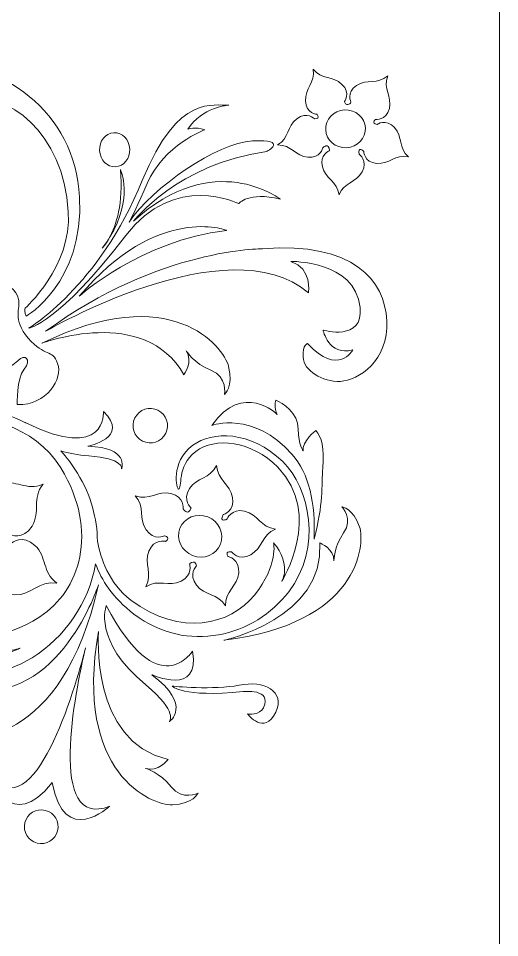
# Model space of a CAD drawing. Header units: millimetres. Extents: x -1420 to -489, y -454 to 898.
# Drawn here: x -819.6 to -764.7, y -365.5 to -260.8 of the extents above; entities that cross this region are included whole.
import ezdxf

# ---------------------------------------------------------------- set-up
doc = ezdxf.new("R2010")
doc.units = ezdxf.units.MM
doc.header["$MEASUREMENT"] = 0
doc.layers.add('Layer 1', color=7, linetype='Continuous')

msp = doc.modelspace()

# ---------------------------------------------------------------- linework, layer by layer
at = {"layer": 'Layer 1', "color": 1, "lineweight": 20}
msp.add_open_spline([(-986.7467, -67.766), (-986.7467, -67.766), (-769.7468, -67.766), (-769.7468, -67.766), (-769.7468, -67.766), (-766.9929, -67.7659), (-764.7466, -69.9335), (-764.7467, -72.591), (-764.7467, -72.591), (-764.7467, -72.591), (-764.7467, -448.9409), (-764.7467, -448.9409), (-764.7467, -448.9409), (-764.7467, -451.5984), (-766.9928, -453.7659), (-769.7467, -453.7659), (-769.7467, -453.7659), (-769.7467, -453.7659), (-986.7467, -453.7659), (-986.7467, -453.7659)], degree=3, knots=[0, 0, 0, 0, 0.16666667, 0.16666667, 0.16666667, 0.16666667, 0.33333333, 0.33333333, 0.33333333, 0.33333333, 0.5, 0.5, 0.5, 0.5, 0.66666667, 0.66666667, 0.66666667, 0.66666667, 1, 1, 1, 1], dxfattribs=at)
at = {"layer": 'Layer 1', "color": 250, "lineweight": 9}
for points, knots in [([(-840.2583, -271.3185), (-840.2583, -271.3185), (-840.2583, -271.3185), (-840.2583, -271.3185), (-840.2583, -271.3185), (-840.0282, -271.6414), (-839.7798, -271.9651), (-839.5078, -272.2852), (-839.5078, -272.2852), (-836.2461, -268.3936), (-830.3727, -267.6305), (-830.3727, -267.6305), (-830.3727, -267.6305), (-830.3727, -267.6305), (-833.2455, -268.0825), (-833.9471, -272.2367), (-833.9471, -272.2367), (-833.9471, -272.2367), (-831.9506, -269.5399), (-826.2384, -269.4014), (-826.2384, -269.4014), (-820.5258, -269.2613), (-814.463, -273.6782), (-813.8835, -282.8007), (-813.8835, -282.8007), (-813.4836, -289.1107), (-818.8143, -293.8069), (-818.8143, -293.8069), (-818.8143, -293.8069), (-818.8143, -293.8069), (-818.9365, -294.3469), (-818.6881, -294.7154), (-818.6881, -294.7154), (-818.6881, -294.7154), (-812.0935, -290.9451), (-812.5972, -281.1308), (-812.5972, -281.1308), (-813.098, -271.3214), (-821.6382, -265.4296), (-829.8519, -265.8461), (-829.8519, -265.8461), (-834.4255, -266.0827), (-838.0178, -268.3749), (-840.2583, -271.3185)], [0, 0, 0, 0, 0.08333333, 0.08333333, 0.08333333, 0.08333333, 0.16666667, 0.16666667, 0.16666667, 0.16666667, 0.25, 0.25, 0.25, 0.25, 0.33333333, 0.33333333, 0.33333333, 0.33333333, 0.41666667, 0.41666667, 0.41666667, 0.41666667, 0.5, 0.5, 0.5, 0.5, 0.58333333, 0.58333333, 0.58333333, 0.58333333, 0.66666667, 0.66666667, 0.66666667, 0.66666667, 0.75, 0.75, 0.75, 0.75, 0.83333333, 0.83333333, 0.83333333, 0.83333333, 1, 1, 1, 1]), ([(-786.8634, -270.1775), (-786.8634, -270.1775), (-786.8634, -270.1775), (-786.8634, -270.1775), (-786.8634, -270.1775), (-786.7905, -271.6145), (-785.5334, -271.7029), (-785.5334, -271.7029), (-785.5334, -271.7029), (-785.5334, -271.7029), (-785.1026, -272.2233), (-785.8226, -272.2302), (-785.8226, -272.2302), (-785.8226, -272.2302), (-786.7005, -271.3275), (-787.8455, -272.1989), (-787.8455, -272.1989), (-788.9902, -273.0695), (-788.6799, -274.4055), (-790.0391, -275.1967), (-790.0391, -275.1967), (-790.0391, -275.1967), (-790.035, -275.1955), (-790.035, -275.1955), (-790.035, -275.1955), (-788.4641, -275.1531), (-788.0263, -276.4537), (-786.5954, -276.5962), (-786.5954, -276.5962), (-785.1661, -276.7351), (-784.8909, -275.5066), (-784.8909, -275.5066), (-784.8909, -275.5066), (-784.8909, -275.5066), (-784.1995, -274.8522), (-784.1237, -275.8364), (-784.1237, -275.8364), (-784.1237, -275.8364), (-785.2977, -276.2945), (-784.9414, -277.6875), (-784.9414, -277.6875), (-784.5838, -279.0777), (-783.234, -279.3175), (-783.0336, -280.8726), (-783.0336, -280.8726), (-782.4583, -279.4173), (-781.0921, -279.5162), (-780.4048, -278.2527), (-780.4048, -278.2527), (-779.7186, -276.9908), (-780.7456, -276.2587), (-780.7456, -276.2587), (-780.7456, -276.2587), (-780.9154, -275.2871), (-780.2321, -275.906), (-780.2321, -275.906), (-780.2321, -275.906), (-780.2321, -275.906), (-780.1914, -277.1655), (-778.7605, -277.2917), (-778.7605, -277.2917), (-777.3296, -277.4188), (-776.6536, -276.2228), (-775.1217, -276.5526), (-775.1217, -276.5526), (-776.3043, -275.5249), (-775.7541, -274.2674), (-776.718, -273.2034), (-776.718, -273.2034), (-777.6802, -272.137), (-778.7128, -272.863), (-778.7128, -272.863), (-778.7128, -272.863), (-779.4197, -272.7201), (-778.8965, -272.2872), (-778.8965, -272.2872), (-778.8965, -272.2872), (-778.8965, -272.2872), (-777.6468, -272.4346), (-777.3072, -271.0367), (-777.3072, -271.0367), (-776.9692, -269.64), (-778.0507, -268.7963), (-777.4982, -267.3296), (-777.4982, -267.3296), (-778.6876, -268.3451), (-779.8506, -267.6171), (-781.0445, -268.4107), (-781.0445, -268.4107), (-782.2449, -269.2019), (-781.6826, -270.3294), (-781.6826, -270.3294), (-781.6826, -270.3294), (-781.6826, -270.3294), (-782.0376, -270.9614), (-782.4346, -270.2924), (-782.4346, -270.2924), (-782.4346, -270.2924), (-781.6711, -269.2906), (-782.7038, -268.2885), (-782.7038, -268.2885), (-783.7348, -267.2868), (-785.013, -267.7905), (-785.9948, -266.5665), (-785.9948, -266.5665), (-785.9948, -266.5665), (-785.9948, -266.5714), (-785.9948, -266.5714), (-785.9948, -266.5714), (-785.7187, -268.1151), (-786.9391, -268.743), (-786.8634, -270.1775)], [0, 0, 0, 0, 0.03448276, 0.03448276, 0.03448276, 0.03448276, 0.06896552, 0.06896552, 0.06896552, 0.06896552, 0.10344828, 0.10344828, 0.10344828, 0.10344828, 0.13793103, 0.13793103, 0.13793103, 0.13793103, 0.17241379, 0.17241379, 0.17241379, 0.17241379, 0.20689655, 0.20689655, 0.20689655, 0.20689655, 0.24137931, 0.24137931, 0.24137931, 0.24137931, 0.27586207, 0.27586207, 0.27586207, 0.27586207, 0.31034483, 0.31034483, 0.31034483, 0.31034483, 0.34482759, 0.34482759, 0.34482759, 0.34482759, 0.37931034, 0.37931034, 0.37931034, 0.37931034, 0.4137931, 0.4137931, 0.4137931, 0.4137931, 0.44827586, 0.44827586, 0.44827586, 0.44827586, 0.48275862, 0.48275862, 0.48275862, 0.48275862, 0.51724138, 0.51724138, 0.51724138, 0.51724138, 0.55172414, 0.55172414, 0.55172414, 0.55172414, 0.5862069, 0.5862069, 0.5862069, 0.5862069, 0.62068966, 0.62068966, 0.62068966, 0.62068966, 0.65517241, 0.65517241, 0.65517241, 0.65517241, 0.68965517, 0.68965517, 0.68965517, 0.68965517, 0.72413793, 0.72413793, 0.72413793, 0.72413793, 0.75862069, 0.75862069, 0.75862069, 0.75862069, 0.79310345, 0.79310345, 0.79310345, 0.79310345, 0.82758621, 0.82758621, 0.82758621, 0.82758621, 0.86206897, 0.86206897, 0.86206897, 0.86206897, 0.89655172, 0.89655172, 0.89655172, 0.89655172, 0.93103448, 0.93103448, 0.93103448, 0.93103448, 1, 1, 1, 1]), ([(-777.4982, -267.3296), (-777.4982, -267.3296), (-777.4982, -267.3296), (-777.4982, -267.3296), (-777.4982, -267.3296), (-777.4965, -267.3283), (-777.4953, -267.3275), (-777.4937, -267.3267), (-777.4937, -267.3267), (-777.4937, -267.3267), (-777.4982, -267.3296), (-777.4982, -267.3296)], [0, 0, 0, 0, 0.25, 0.25, 0.25, 0.25, 0.5, 0.5, 0.5, 0.5, 1, 1, 1, 1]), ([(-806.468, -283.8977), (-806.468, -283.8977), (-806.468, -283.8977), (-806.468, -283.8977), (-806.468, -283.8977), (-806.468, -283.8977), (-801.391, -277.3064), (-791.3173, -275.9541), (-791.3173, -275.9541), (-791.3173, -275.9541), (-788.6449, -274.5179), (-792.9054, -274.7365), (-792.9054, -274.7365), (-796.9273, -274.9434), (-804.3009, -280.0338), (-806.9562, -283.9926), (-806.9562, -283.9926), (-806.5902, -283.3236), (-805.9419, -282.0344), (-804.8954, -279.594), (-804.8954, -279.594), (-802.9889, -275.1507), (-798.3468, -273.4657), (-798.3468, -273.4657), (-798.3468, -273.4657), (-799.4357, -273.0617), (-800.2562, -273.4103), (-800.2562, -273.4103), (-800.2562, -273.4103), (-798.7088, -270.8901), (-795.5933, -270.6515), (-795.5933, -270.6515), (-795.5933, -270.6515), (-797.2612, -270.8148), (-801.3153, -269.116), (-805.4496, -279.2418), (-805.4496, -279.2418), (-810.3918, -291.3527), (-818.3896, -296.071), (-818.3896, -296.071), (-818.3896, -296.071), (-818.3896, -296.071), (-815.0241, -295.5835), (-807.3394, -285.5159), (-807.3394, -285.5159), (-801.7656, -278.2148), (-794.4837, -281.8841), (-794.4837, -281.8841), (-794.4837, -281.8841), (-794.4837, -281.8841), (-793.3724, -280.4805), (-789.7419, -281.3621), (-789.7419, -281.3621), (-789.7419, -281.3621), (-797.2893, -275.4964), (-806.468, -283.8977)], [0, 0, 0, 0, 0.06666667, 0.06666667, 0.06666667, 0.06666667, 0.13333333, 0.13333333, 0.13333333, 0.13333333, 0.2, 0.2, 0.2, 0.2, 0.26666667, 0.26666667, 0.26666667, 0.26666667, 0.33333333, 0.33333333, 0.33333333, 0.33333333, 0.4, 0.4, 0.4, 0.4, 0.46666667, 0.46666667, 0.46666667, 0.46666667, 0.53333333, 0.53333333, 0.53333333, 0.53333333, 0.6, 0.6, 0.6, 0.6, 0.66666667, 0.66666667, 0.66666667, 0.66666667, 0.73333333, 0.73333333, 0.73333333, 0.73333333, 0.8, 0.8, 0.8, 0.8, 0.86666667, 0.86666667, 0.86666667, 0.86666667, 1, 1, 1, 1]), ([(-780.0383, -273.2384), (-780.0383, -273.2384), (-780.0383, -273.2384), (-780.0383, -273.2384), (-780.0383, -273.2384), (-779.9796, -274.4295), (-780.9419, -275.4438), (-782.1891, -275.5074), (-782.1891, -275.5074), (-783.436, -275.5713), (-784.4967, -274.6588), (-784.557, -273.4718), (-784.557, -273.4718), (-784.6201, -272.284), (-783.655, -271.2668), (-782.4094, -271.2041), (-782.4094, -271.2041), (-781.1621, -271.1389), (-780.1002, -272.0515), (-780.0383, -273.2384)], [0, 0, 0, 0, 0.16666667, 0.16666667, 0.16666667, 0.16666667, 0.33333333, 0.33333333, 0.33333333, 0.33333333, 0.5, 0.5, 0.5, 0.5, 0.66666667, 0.66666667, 0.66666667, 0.66666667, 1, 1, 1, 1]), ([(-808.6999, -273.8073), (-808.6999, -273.8073), (-808.6999, -273.8073), (-808.6999, -273.8073), (-808.6999, -273.8073), (-809.6499, -273.8549), (-810.3775, -274.7614), (-810.3246, -275.8315), (-810.3246, -275.8315), (-810.2684, -276.8992), (-809.4532, -277.7282), (-808.5024, -277.6798), (-808.5024, -277.6798), (-807.5524, -277.6301), (-806.8243, -276.7229), (-806.8805, -275.654), (-806.8805, -275.654), (-806.9351, -274.5842), (-807.7474, -273.7568), (-808.6999, -273.8073)], [0, 0, 0, 0, 0.16666667, 0.16666667, 0.16666667, 0.16666667, 0.33333333, 0.33333333, 0.33333333, 0.33333333, 0.5, 0.5, 0.5, 0.5, 0.66666667, 0.66666667, 0.66666667, 0.66666667, 1, 1, 1, 1]), ([(-775.1201, -276.5518), (-775.1201, -276.5518), (-775.1201, -276.5518), (-775.1201, -276.5518), (-775.1201, -276.5518), (-775.1201, -276.5518), (-775.1217, -276.5526), (-775.1217, -276.5526), (-775.1217, -276.5526), (-775.1189, -276.5526), (-775.1201, -276.5526), (-775.1189, -276.5555), (-775.1189, -276.5555), (-775.1189, -276.5555), (-775.1201, -276.5518), (-775.1201, -276.5518)], [0, 0, 0, 0, 0.2, 0.2, 0.2, 0.2, 0.4, 0.4, 0.4, 0.4, 0.6, 0.6, 0.6, 0.6, 1, 1, 1, 1]), ([(-807.9535, -277.997), (-807.9535, -277.997), (-807.9535, -277.997), (-807.9535, -277.997), (-807.9535, -277.997), (-807.565, -281.8764), (-808.4588, -284.3982), (-809.1909, -285.746), (-809.1909, -285.746), (-806.3796, -281.2155), (-807.9535, -277.997), (-807.9535, -277.997)], [0, 0, 0, 0, 0.25, 0.25, 0.25, 0.25, 0.5, 0.5, 0.5, 0.5, 1, 1, 1, 1]), ([(-812.6265, -292.4229), (-812.6265, -292.4229), (-812.6265, -292.4229), (-812.6265, -292.4229), (-812.6265, -292.4229), (-812.6265, -292.4229), (-805.7078, -286.1198), (-795.8543, -284.9267), (-795.8543, -284.9267), (-795.8543, -284.9267), (-803.64, -281.8182), (-812.6265, -292.4229)], [0, 0, 0, 0, 0.25, 0.25, 0.25, 0.25, 0.5, 0.5, 0.5, 0.5, 1, 1, 1, 1]), ([(-783.0336, -280.8739), (-783.0336, -280.8739), (-783.0336, -280.8739), (-783.0336, -280.8739), (-783.0336, -280.8739), (-783.0336, -280.8739), (-783.0336, -280.8726), (-783.0336, -280.8726), (-783.0336, -280.8726), (-783.0349, -280.8734), (-783.0365, -280.8739), (-783.0365, -280.8767), (-783.0365, -280.8767), (-783.0365, -280.8767), (-783.0336, -280.8739), (-783.0336, -280.8739)], [0, 0, 0, 0, 0.2, 0.2, 0.2, 0.2, 0.4, 0.4, 0.4, 0.4, 0.6, 0.6, 0.6, 0.6, 1, 1, 1, 1]), ([(-816.4648, -296.4309), (-816.4648, -296.4309), (-816.4648, -296.4309), (-816.4648, -296.4309), (-816.4648, -296.4309), (-816.4648, -296.4309), (-795.6943, -284.2618), (-786.5282, -292.0287), (-786.5282, -292.0287), (-786.5282, -292.0287), (-786.0608, -289.2589), (-788.541, -288.471), (-788.541, -288.471), (-788.541, -288.471), (-781.2338, -288.3329), (-780.6458, -293.708), (-780.6458, -293.708), (-780.2154, -297.6542), (-784.8644, -296.29), (-784.8644, -296.29), (-784.8644, -296.29), (-784.8644, -296.29), (-784.2499, -299.3094), (-781.468, -298.5561), (-781.468, -298.5561), (-781.468, -298.5561), (-783.1403, -301.6142), (-786.6137, -297.8305), (-786.6137, -297.8305), (-786.6137, -297.8305), (-787.2197, -297.8602), (-787.1439, -299.3819), (-787.1439, -299.3819), (-787.0665, -300.9016), (-784.9385, -302.2417), (-782.8834, -302.1378), (-782.8834, -302.1378), (-780.8299, -302.0324), (-777.3605, -299.794), (-777.5947, -295.2313), (-777.5947, -295.2313), (-777.8276, -290.6666), (-781.336, -286.1943), (-791.7408, -287.0332), (-791.7408, -287.0332), (-791.7408, -287.0332), (-803.4156, -286.8894), (-816.4648, -296.4309)], [0, 0, 0, 0, 0.07692308, 0.07692308, 0.07692308, 0.07692308, 0.15384615, 0.15384615, 0.15384615, 0.15384615, 0.23076923, 0.23076923, 0.23076923, 0.23076923, 0.30769231, 0.30769231, 0.30769231, 0.30769231, 0.38461538, 0.38461538, 0.38461538, 0.38461538, 0.46153846, 0.46153846, 0.46153846, 0.46153846, 0.53846154, 0.53846154, 0.53846154, 0.53846154, 0.61538462, 0.61538462, 0.61538462, 0.61538462, 0.69230769, 0.69230769, 0.69230769, 0.69230769, 0.76923077, 0.76923077, 0.76923077, 0.76923077, 0.84615385, 0.84615385, 0.84615385, 0.84615385, 1, 1, 1, 1]), ([(-809.1909, -285.746), (-809.1909, -285.746), (-809.1909, -285.746), (-809.1909, -285.746), (-809.1909, -285.746), (-809.432, -286.1389), (-809.6987, -286.54), (-810.0102, -286.9485), (-810.0102, -286.9485), (-810.0102, -286.9485), (-809.6299, -286.5612), (-809.1909, -285.746)], [0, 0, 0, 0, 0.25, 0.25, 0.25, 0.25, 0.5, 0.5, 0.5, 0.5, 1, 1, 1, 1]), ([(-815.097, -300.0986), (-815.097, -300.0986), (-815.097, -300.0986), (-815.097, -300.0986), (-815.097, -300.0986), (-815.7155, -298.4144), (-816.5417, -299.41), (-818.4454, -297.2185), (-818.4454, -297.2185), (-820.349, -295.0289), (-819.2691, -293.8301), (-819.5497, -292.7779), (-819.5497, -292.7779), (-819.8343, -291.7229), (-820.5624, -290.8849), (-822.8085, -290.9598), (-822.8085, -290.9598), (-825.0249, -291.0355), (-826.0726, -292.7287), (-826.0726, -292.7287), (-826.0726, -292.7287), (-826.0726, -292.7287), (-824.9223, -292.8993), (-824.7118, -293.2324), (-824.7118, -293.2324), (-823.6795, -294.8852), (-822.7018, -294.5383), (-822.7018, -294.5383), (-822.7018, -294.5383), (-822.1884, -294.1315), (-820.878, -295.132), (-822.2698, -295.5086), (-822.2698, -295.5086), (-824.4793, -296.1068), (-824.2785, -299.4609), (-824.2785, -299.4609), (-824.2785, -299.4609), (-822.0226, -301.0995), (-820.4781, -300.7167), (-819.6507, -299.7977), (-819.6507, -299.7977), (-818.82, -298.8786), (-818.008, -299.6657), (-818.9153, -300.7509), (-818.9153, -300.7509), (-819.8103, -301.8267), (-819.6955, -304.794), (-819.6955, -304.794), (-819.6955, -304.794), (-816.2978, -304.8885), (-814.4756, -301.7836), (-815.097, -300.0986)], [0, 0, 0, 0, 0.07142857, 0.07142857, 0.07142857, 0.07142857, 0.14285714, 0.14285714, 0.14285714, 0.14285714, 0.21428571, 0.21428571, 0.21428571, 0.21428571, 0.28571429, 0.28571429, 0.28571429, 0.28571429, 0.35714286, 0.35714286, 0.35714286, 0.35714286, 0.42857143, 0.42857143, 0.42857143, 0.42857143, 0.5, 0.5, 0.5, 0.5, 0.57142857, 0.57142857, 0.57142857, 0.57142857, 0.64285714, 0.64285714, 0.64285714, 0.64285714, 0.71428571, 0.71428571, 0.71428571, 0.71428571, 0.78571429, 0.78571429, 0.78571429, 0.78571429, 0.85714286, 0.85714286, 0.85714286, 0.85714286, 1, 1, 1, 1]), ([(-795.6186, -300.452), (-795.6186, -300.452), (-795.6186, -300.452), (-795.6186, -300.452), (-795.6186, -300.452), (-796.1838, -298.1591), (-802.1305, -290.6067), (-816.9078, -297.7902), (-816.9078, -297.7902), (-816.9078, -297.7902), (-805.1312, -293.3895), (-800.7179, -301.3975), (-800.7179, -301.3975), (-800.7179, -301.3975), (-799.6067, -299.8685), (-800.4541, -298.6656), (-800.4541, -298.6656), (-800.4541, -298.6656), (-799.555, -300.0908), (-797.6318, -300.8723), (-797.6318, -300.8723), (-795.7151, -301.6524), (-796.0897, -303.6282), (-796.0897, -303.6282), (-796.0897, -303.6282), (-796.0897, -303.6282), (-795.0517, -302.7429), (-795.6186, -300.452)], [0, 0, 0, 0, 0.125, 0.125, 0.125, 0.125, 0.25, 0.25, 0.25, 0.25, 0.375, 0.375, 0.375, 0.375, 0.5, 0.5, 0.5, 0.5, 0.625, 0.625, 0.625, 0.625, 0.75, 0.75, 0.75, 0.75, 1, 1, 1, 1]), ([(-790.0774, -305.9), (-790.0774, -305.9), (-790.0774, -305.9), (-790.0774, -305.9), (-790.0774, -305.9), (-790.0774, -305.9), (-794.0305, -302.0886), (-797.5124, -307.157), (-797.5124, -307.157), (-797.5124, -307.157), (-792.8561, -305.4292), (-788.381, -310.4614), (-788.381, -310.4614), (-786.4663, -312.6118), (-785.6849, -316.0307), (-785.8897, -320.1067), (-785.8897, -320.1067), (-784.7842, -316.1133), (-785.0717, -314.07), (-784.8852, -311.9778), (-784.8852, -311.9778), (-784.693, -309.7773), (-785.0216, -308.423), (-785.7004, -307.7421), (-785.7004, -307.7421), (-785.7004, -307.7421), (-787.3178, -309.0101), (-787.1215, -310.0721), (-787.1215, -310.0721), (-787.1215, -310.0721), (-787.6712, -309.4674), (-787.6798, -307.5858), (-787.6798, -307.5858), (-787.6896, -305.7016), (-789.4979, -304.5981), (-790.2496, -304.263), (-790.2496, -304.263), (-790.2496, -304.263), (-790.4756, -305.2085), (-790.0774, -305.9)], [0, 0, 0, 0, 0.09090909, 0.09090909, 0.09090909, 0.09090909, 0.18181818, 0.18181818, 0.18181818, 0.18181818, 0.27272727, 0.27272727, 0.27272727, 0.27272727, 0.36363636, 0.36363636, 0.36363636, 0.36363636, 0.45454545, 0.45454545, 0.45454545, 0.45454545, 0.54545455, 0.54545455, 0.54545455, 0.54545455, 0.63636364, 0.63636364, 0.63636364, 0.63636364, 0.72727273, 0.72727273, 0.72727273, 0.72727273, 0.81818182, 0.81818182, 0.81818182, 0.81818182, 1, 1, 1, 1]), ([(-788.7768, -326.1296), (-788.7768, -326.1296), (-788.7768, -326.1296), (-788.7768, -326.1296), (-788.7768, -326.1296), (-784.9247, -321.0767), (-786.3682, -314.2793), (-789.4527, -311.2905), (-789.4527, -311.2905), (-793.1326, -307.7267), (-797.5039, -307.78), (-799.6812, -309.4182), (-799.6812, -309.4182), (-802.3646, -311.4411), (-801.4839, -314.4569), (-801.3393, -314.4365), (-801.3393, -314.4365), (-800.8271, -314.3681), (-801.6072, -311.8459), (-799.3685, -310.1275), (-799.3685, -310.1275), (-797.2148, -308.4743), (-792.9909, -308.8517), (-790.02, -311.9338), (-790.02, -311.9338), (-784.7899, -317.3577), (-789.568, -324.9365), (-789.568, -324.9365), (-789.568, -324.9365), (-789.568, -324.9365), (-788.4009, -323.0154), (-790.4992, -320.5282), (-790.4992, -320.5282), (-790.4992, -320.5282), (-789.906, -323.0504), (-792.6737, -326.4888), (-792.6737, -326.4888), (-795.4459, -329.9272), (-801.0742, -331.2958), (-806.74, -327.0809), (-806.74, -327.0809), (-809.2822, -325.191), (-810.2207, -322.225), (-810.5673, -320.371), (-810.5673, -320.371), (-810.584, -317.7963), (-811.2782, -315.1405), (-812.8354, -312.6155), (-812.8354, -312.6155), (-813.4372, -311.6411), (-814.0757, -310.7973), (-814.7293, -310.0672), (-814.7293, -310.0672), (-813.8623, -310.334), (-812.8215, -310.538), (-811.5535, -310.6235), (-811.5535, -310.6235), (-807.6114, -310.8865), (-807.8065, -312.102), (-807.8065, -312.102), (-807.8065, -312.102), (-807.8065, -312.102), (-806.9, -309.6478), (-811.6472, -309.5371), (-811.6472, -309.5371), (-811.6472, -309.5371), (-806.806, -308.5696), (-809.8771, -305.5656), (-809.8771, -305.5656), (-809.8771, -305.5656), (-809.4727, -311.4672), (-818.7781, -306.8271), (-818.7781, -306.8271), (-818.7781, -306.8271), (-818.774, -306.8398), (-818.7654, -306.865), (-818.7654, -306.865), (-822.0226, -305.1332), (-824.7891, -305.3661), (-824.7891, -305.3661), (-824.7891, -305.3661), (-824.7806, -305.7831), (-824.3978, -306.1357), (-824.3978, -306.1357), (-824.3978, -306.1357), (-824.3978, -306.1357), (-817.7808, -306.9277), (-814.7183, -312.0128), (-814.7183, -312.0128), (-810.2965, -319.3701), (-812.6196, -326.016), (-817.1085, -328.9585), (-817.1085, -328.9585), (-821.5979, -331.8989), (-824.5802, -330.8833), (-824.5802, -330.8833), (-824.5802, -330.8833), (-821.8194, -333.719), (-819.3575, -332.5349), (-819.3575, -332.5349), (-819.3575, -332.5349), (-819.3575, -332.5349), (-829.0916, -337.4148), (-835.0327, -330.4456), (-835.0327, -330.4456), (-838.4079, -326.4884), (-838.3615, -321.3288), (-836.1073, -318.9198), (-836.1073, -318.9198), (-833.7589, -316.4163), (-830.8019, -317.6607), (-830.6573, -317.0487), (-830.6573, -317.0487), (-830.6149, -316.8752), (-834.1617, -315.4549), (-836.9253, -318.4576), (-836.9253, -318.4576), (-839.1682, -320.8963), (-839.7521, -326.1838), (-835.8788, -331.0543), (-835.8788, -331.0543), (-832.6281, -335.141), (-824.5802, -337.6949), (-818.008, -333.6323), (-818.008, -333.6323), (-814.2634, -331.3194), (-811.5409, -327.3692), (-810.779, -322.9474), (-810.779, -322.9474), (-810.1226, -324.7386), (-808.8542, -326.7995), (-806.3992, -328.673), (-806.3992, -328.673), (-800.3616, -333.2752), (-792.6289, -331.1875), (-788.7768, -326.1296)], [0, 0, 0, 0, 0.02857143, 0.02857143, 0.02857143, 0.02857143, 0.05714286, 0.05714286, 0.05714286, 0.05714286, 0.08571429, 0.08571429, 0.08571429, 0.08571429, 0.11428571, 0.11428571, 0.11428571, 0.11428571, 0.14285714, 0.14285714, 0.14285714, 0.14285714, 0.17142857, 0.17142857, 0.17142857, 0.17142857, 0.2, 0.2, 0.2, 0.2, 0.22857143, 0.22857143, 0.22857143, 0.22857143, 0.25714286, 0.25714286, 0.25714286, 0.25714286, 0.28571429, 0.28571429, 0.28571429, 0.28571429, 0.31428571, 0.31428571, 0.31428571, 0.31428571, 0.34285714, 0.34285714, 0.34285714, 0.34285714, 0.37142857, 0.37142857, 0.37142857, 0.37142857, 0.4, 0.4, 0.4, 0.4, 0.42857143, 0.42857143, 0.42857143, 0.42857143, 0.45714286, 0.45714286, 0.45714286, 0.45714286, 0.48571429, 0.48571429, 0.48571429, 0.48571429, 0.51428571, 0.51428571, 0.51428571, 0.51428571, 0.54285714, 0.54285714, 0.54285714, 0.54285714, 0.57142857, 0.57142857, 0.57142857, 0.57142857, 0.6, 0.6, 0.6, 0.6, 0.62857143, 0.62857143, 0.62857143, 0.62857143, 0.65714286, 0.65714286, 0.65714286, 0.65714286, 0.68571429, 0.68571429, 0.68571429, 0.68571429, 0.71428571, 0.71428571, 0.71428571, 0.71428571, 0.74285714, 0.74285714, 0.74285714, 0.74285714, 0.77142857, 0.77142857, 0.77142857, 0.77142857, 0.8, 0.8, 0.8, 0.8, 0.82857143, 0.82857143, 0.82857143, 0.82857143, 0.85714286, 0.85714286, 0.85714286, 0.85714286, 0.88571429, 0.88571429, 0.88571429, 0.88571429, 0.91428571, 0.91428571, 0.91428571, 0.91428571, 0.94285714, 0.94285714, 0.94285714, 0.94285714, 1, 1, 1, 1]), ([(-803.3395, -305.6369), (-803.3395, -305.6369), (-803.3395, -305.6369), (-803.3395, -305.6369), (-803.3395, -305.6369), (-804.1913, -304.9707), (-805.4272, -305.1222), (-806.0934, -305.9753), (-806.0934, -305.9753), (-806.7624, -306.8288), (-806.6113, -308.0638), (-805.7566, -308.7304), (-805.7566, -308.7304), (-804.9023, -309.3994), (-803.6693, -309.2471), (-803.0015, -308.3928), (-803.0015, -308.3928), (-802.3353, -307.5393), (-802.4823, -306.3055), (-803.3395, -305.6369)], [0, 0, 0, 0, 0.16666667, 0.16666667, 0.16666667, 0.16666667, 0.33333333, 0.33333333, 0.33333333, 0.33333333, 0.5, 0.5, 0.5, 0.5, 0.66666667, 0.66666667, 0.66666667, 0.66666667, 1, 1, 1, 1]), ([(-824.0721, -315.7815), (-824.0721, -315.7815), (-824.0721, -315.7815), (-824.0721, -315.7815), (-824.0721, -315.7815), (-824.0721, -315.7815), (-823.1603, -314.366), (-824.6348, -313.1404), (-824.6348, -313.1404), (-826.1093, -311.9176), (-827.7507, -312.7136), (-829.1816, -311.1944), (-829.1816, -311.1944), (-828.6624, -313.2206), (-830.2155, -314.1812), (-829.9699, -316.082), (-829.9699, -316.082), (-829.7256, -317.9808), (-828.0439, -317.9681), (-828.0439, -317.9681), (-828.0439, -317.9681), (-828.0439, -317.9681), (-826.9917, -318.6718), (-828.243, -319.0659), (-828.243, -319.0659), (-828.243, -319.0659), (-829.1926, -317.6762), (-830.8955, -318.5586), (-830.8955, -318.5586), (-832.5931, -319.4361), (-832.5007, -321.2648), (-834.4618, -321.9884), (-834.4618, -321.9884), (-832.3997, -322.2991), (-832.1175, -324.1063), (-830.2741, -324.6202), (-830.2741, -324.6202), (-828.4267, -325.1324), (-827.7841, -323.5793), (-827.7841, -323.5793), (-827.7841, -323.5793), (-826.5706, -323.0667), (-827.1725, -324.1384), (-827.1725, -324.1384), (-827.1725, -324.1384), (-827.1725, -324.1384), (-828.7944, -324.5705), (-828.5305, -326.468), (-828.5305, -326.468), (-828.2642, -328.3631), (-826.5104, -328.8823), (-826.4782, -330.9745), (-826.4782, -330.9745), (-825.5017, -329.1291), (-823.7019, -329.465), (-822.6078, -327.8953), (-822.6078, -327.8953), (-821.512, -326.3263), (-822.7592, -325.2012), (-822.7592, -325.2012), (-822.7592, -325.2012), (-822.7886, -324.2435), (-822.0719, -324.7891), (-822.0719, -324.7891), (-822.0719, -324.7891), (-822.0719, -324.7891), (-821.8866, -326.4607), (-819.9716, -326.4811), (-819.9716, -326.4811), (-818.0541, -326.5022), (-817.284, -324.8433), (-815.2089, -325.1239), (-815.2089, -325.1239), (-815.2089, -325.1239), (-815.2049, -325.1267), (-815.2049, -325.1267), (-815.2049, -325.1267), (-816.8899, -323.8847), (-816.2864, -322.1542), (-817.6766, -320.8389), (-817.6766, -320.8389), (-819.0655, -319.5179), (-820.3633, -320.5856), (-820.3633, -320.5856), (-820.3633, -320.5856), (-820.3633, -320.5856), (-821.2888, -320.3144), (-820.54, -319.5961), (-820.54, -319.5961), (-820.54, -319.5961), (-819.0081, -320.2855), (-818.0133, -318.6482), (-818.0133, -318.6482), (-817.0214, -317.0092), (-818.061, -315.4985), (-816.7649, -313.8583), (-816.7649, -313.8583), (-816.7649, -313.8583), (-816.7693, -313.8611), (-816.7693, -313.8611), (-816.7693, -313.8611), (-818.6925, -314.6792), (-819.8751, -313.2796), (-821.7168, -313.807), (-821.7168, -313.807), (-823.5618, -314.3355), (-823.2992, -315.9936), (-823.2992, -315.9936), (-823.2992, -315.9936), (-823.2992, -315.9936), (-823.8448, -316.7095), (-824.0721, -315.7815)], [0, 0, 0, 0, 0.03448276, 0.03448276, 0.03448276, 0.03448276, 0.06896552, 0.06896552, 0.06896552, 0.06896552, 0.10344828, 0.10344828, 0.10344828, 0.10344828, 0.13793103, 0.13793103, 0.13793103, 0.13793103, 0.17241379, 0.17241379, 0.17241379, 0.17241379, 0.20689655, 0.20689655, 0.20689655, 0.20689655, 0.24137931, 0.24137931, 0.24137931, 0.24137931, 0.27586207, 0.27586207, 0.27586207, 0.27586207, 0.31034483, 0.31034483, 0.31034483, 0.31034483, 0.34482759, 0.34482759, 0.34482759, 0.34482759, 0.37931034, 0.37931034, 0.37931034, 0.37931034, 0.4137931, 0.4137931, 0.4137931, 0.4137931, 0.44827586, 0.44827586, 0.44827586, 0.44827586, 0.48275862, 0.48275862, 0.48275862, 0.48275862, 0.51724138, 0.51724138, 0.51724138, 0.51724138, 0.55172414, 0.55172414, 0.55172414, 0.55172414, 0.5862069, 0.5862069, 0.5862069, 0.5862069, 0.62068966, 0.62068966, 0.62068966, 0.62068966, 0.65517241, 0.65517241, 0.65517241, 0.65517241, 0.68965517, 0.68965517, 0.68965517, 0.68965517, 0.72413793, 0.72413793, 0.72413793, 0.72413793, 0.75862069, 0.75862069, 0.75862069, 0.75862069, 0.79310345, 0.79310345, 0.79310345, 0.79310345, 0.82758621, 0.82758621, 0.82758621, 0.82758621, 0.86206897, 0.86206897, 0.86206897, 0.86206897, 0.89655172, 0.89655172, 0.89655172, 0.89655172, 0.93103448, 0.93103448, 0.93103448, 0.93103448, 1, 1, 1, 1]), ([(-800.7965, -316.6521), (-800.7965, -316.6521), (-800.7965, -316.6521), (-800.7965, -316.6521), (-800.7965, -316.6521), (-800.7965, -316.6521), (-800.6503, -315.2753), (-802.1851, -314.9223), (-802.1851, -314.9223), (-803.7198, -314.568), (-804.6344, -315.7656), (-806.2505, -315.1752), (-806.2505, -315.1752), (-805.1214, -316.4705), (-805.9057, -317.7507), (-805.0232, -319.0566), (-805.0232, -319.0566), (-804.138, -320.3592), (-802.9074, -319.7281), (-802.9074, -319.7281), (-802.9074, -319.7281), (-802.1655, -319.9903), (-802.7938, -320.3779), (-802.7938, -320.3779), (-802.7938, -320.3779), (-802.7938, -320.3779), (-804.1323, -320.0302), (-804.7089, -321.4973), (-804.7089, -321.4973), (-805.2883, -322.9616), (-804.239, -324.0415), (-805.0623, -325.551), (-805.0623, -325.551), (-803.6147, -324.6279), (-802.4616, -325.5954), (-801.0433, -324.9178), (-801.0433, -324.9178), (-799.625, -324.2382), (-800.0656, -322.9299), (-800.0656, -322.9299), (-800.0656, -322.9299), (-799.4202, -322.3728), (-799.2716, -323.1538), (-799.2716, -323.1538), (-799.2716, -323.1538), (-799.2716, -323.1538), (-800.2492, -324.1295), (-799.2785, -325.3735), (-799.2785, -325.3735), (-798.3118, -326.6138), (-796.8516, -326.2628), (-795.9692, -327.7373), (-795.9692, -327.7373), (-796.0306, -326.0156), (-794.6128, -325.5188), (-794.4735, -323.9471), (-794.4735, -323.9471), (-794.3375, -322.3765), (-795.6914, -322.091), (-795.6914, -322.091), (-795.6914, -322.091), (-795.6914, -322.091), (-796.0799, -321.4603), (-795.2985, -321.56), (-795.2985, -321.56), (-795.2985, -321.56), (-794.478, -322.6754), (-793.1045, -321.9001), (-793.1045, -321.9001), (-791.7327, -321.1321), (-791.8617, -319.632), (-790.2708, -318.9788), (-790.2708, -318.9788), (-791.9835, -318.7838), (-792.2657, -317.3081), (-793.7947, -316.9375), (-793.7947, -316.9375), (-795.3307, -316.5694), (-795.812, -317.8614), (-795.812, -317.8614), (-795.812, -317.8614), (-795.812, -317.8614), (-796.7392, -318.2682), (-796.2216, -317.3158), (-796.2216, -317.3158), (-796.2216, -317.3158), (-794.8986, -316.9151), (-795.1682, -315.3608), (-795.1682, -315.3608), (-795.4431, -313.8102), (-796.898, -313.4336), (-796.9892, -311.7197), (-796.9892, -311.7197), (-797.7368, -313.2666), (-799.228, -313.0418), (-800.0823, -314.364), (-800.0823, -314.364), (-800.9435, -315.6882), (-799.8803, -316.5759), (-799.8803, -316.5759), (-799.8803, -316.5759), (-800.3067, -317.5695), (-800.7965, -316.6521), (-800.7965, -316.6521)], [0, 0, 0, 0, 0.03703704, 0.03703704, 0.03703704, 0.03703704, 0.07407407, 0.07407407, 0.07407407, 0.07407407, 0.11111111, 0.11111111, 0.11111111, 0.11111111, 0.14814815, 0.14814815, 0.14814815, 0.14814815, 0.18518519, 0.18518519, 0.18518519, 0.18518519, 0.22222222, 0.22222222, 0.22222222, 0.22222222, 0.25925926, 0.25925926, 0.25925926, 0.25925926, 0.2962963, 0.2962963, 0.2962963, 0.2962963, 0.33333333, 0.33333333, 0.33333333, 0.33333333, 0.37037037, 0.37037037, 0.37037037, 0.37037037, 0.40740741, 0.40740741, 0.40740741, 0.40740741, 0.44444444, 0.44444444, 0.44444444, 0.44444444, 0.48148148, 0.48148148, 0.48148148, 0.48148148, 0.51851852, 0.51851852, 0.51851852, 0.51851852, 0.55555556, 0.55555556, 0.55555556, 0.55555556, 0.59259259, 0.59259259, 0.59259259, 0.59259259, 0.62962963, 0.62962963, 0.62962963, 0.62962963, 0.66666667, 0.66666667, 0.66666667, 0.66666667, 0.7037037, 0.7037037, 0.7037037, 0.7037037, 0.74074074, 0.74074074, 0.74074074, 0.74074074, 0.77777778, 0.77777778, 0.77777778, 0.77777778, 0.81481481, 0.81481481, 0.81481481, 0.81481481, 0.85185185, 0.85185185, 0.85185185, 0.85185185, 0.88888889, 0.88888889, 0.88888889, 0.88888889, 0.92592593, 0.92592593, 0.92592593, 0.92592593, 1, 1, 1, 1]), ([(-797.9864, -317.5955), (-797.9864, -317.5955), (-797.9864, -317.5955), (-797.9864, -317.5955), (-797.9864, -317.5955), (-796.7115, -318.0956), (-796.0673, -319.4874), (-796.5429, -320.7021), (-796.5429, -320.7021), (-797.0214, -321.9143), (-798.4453, -322.4942), (-799.7203, -321.9921), (-799.7203, -321.9921), (-800.994, -321.4872), (-801.6378, -320.0949), (-801.1597, -318.8799), (-801.1597, -318.8799), (-800.6841, -317.6684), (-799.2573, -317.089), (-797.9864, -317.5955)], [0, 0, 0, 0, 0.16666667, 0.16666667, 0.16666667, 0.16666667, 0.33333333, 0.33333333, 0.33333333, 0.33333333, 0.5, 0.5, 0.5, 0.5, 0.66666667, 0.66666667, 0.66666667, 0.66666667, 1, 1, 1, 1]), ([(-782.5202, -319.4043), (-782.5202, -319.4043), (-782.5202, -319.4043), (-782.5202, -319.4043), (-782.5202, -319.4043), (-783.6396, -320.9981), (-783.6257, -322.585), (-783.6257, -322.585), (-783.6257, -322.585), (-783.5707, -321.2021), (-785.226, -320.5612), (-785.226, -320.5612), (-785.226, -320.5612), (-784.6327, -329.1352), (-796.1781, -331.6533), (-796.1781, -331.6533), (-796.1781, -331.6533), (-780.8478, -329.805), (-779.9935, -320.8096), (-780.713, -318.7101), (-780.713, -318.7101), (-781.4358, -316.6109), (-782.7054, -316.4415), (-782.7054, -316.4415), (-782.7054, -316.4415), (-782.7054, -316.4415), (-781.4048, -317.8122), (-782.5202, -319.4043)], [0, 0, 0, 0, 0.125, 0.125, 0.125, 0.125, 0.25, 0.25, 0.25, 0.25, 0.375, 0.375, 0.375, 0.375, 0.5, 0.5, 0.5, 0.5, 0.625, 0.625, 0.625, 0.625, 0.75, 0.75, 0.75, 0.75, 1, 1, 1, 1]), ([(-810.4435, -325.3336), (-810.4435, -325.3336), (-810.4435, -325.3336), (-810.4435, -325.3336), (-810.4435, -325.3336), (-810.4435, -325.3336), (-814.864, -339.0008), (-825.1678, -337.267), (-825.1678, -337.267), (-825.1678, -337.267), (-824.5872, -339.3474), (-822.9079, -339.4447), (-822.9079, -339.4447), (-822.9079, -339.4447), (-824.8254, -339.2407), (-826.8862, -340.4036), (-826.8862, -340.4036), (-828.9458, -341.5654), (-830.4496, -339.8287), (-830.4496, -339.8287), (-830.4496, -339.8287), (-830.4496, -339.8287), (-830.3951, -341.3866), (-827.9401, -342.5052), (-827.9401, -342.5052), (-825.4879, -343.6258), (-814.5037, -343.6596), (-810.4435, -325.3336)], [0, 0, 0, 0, 0.125, 0.125, 0.125, 0.125, 0.25, 0.25, 0.25, 0.25, 0.375, 0.375, 0.375, 0.375, 0.5, 0.5, 0.5, 0.5, 0.625, 0.625, 0.625, 0.625, 0.75, 0.75, 0.75, 0.75, 1, 1, 1, 1]), ([(-805.0611, -325.5526), (-805.0611, -325.5526), (-805.0611, -325.5526), (-805.0611, -325.5526), (-805.0611, -325.5526), (-805.0623, -325.551), (-805.0623, -325.551), (-805.0623, -325.551), (-805.0623, -325.551), (-805.064, -325.5526), (-805.0652, -325.5547), (-805.0668, -325.5551), (-805.0668, -325.5551), (-805.0668, -325.5551), (-805.0611, -325.5526), (-805.0611, -325.5526)], [0, 0, 0, 0, 0.2, 0.2, 0.2, 0.2, 0.4, 0.4, 0.4, 0.4, 0.6, 0.6, 0.6, 0.6, 1, 1, 1, 1]), ([(-809.5558, -327.6937), (-809.5558, -327.6937), (-809.5558, -327.6937), (-809.5558, -327.6937), (-809.5558, -327.6937), (-809.5558, -327.6937), (-811.1593, -331.6688), (-805.0583, -336.7299), (-805.0583, -336.7299), (-801.2986, -339.8482), (-802.3732, -340.9257), (-802.3732, -340.9257), (-802.3732, -340.9257), (-802.3732, -340.9257), (-799.6853, -339.1201), (-804.3664, -335.5714), (-804.3664, -335.5714), (-804.3664, -335.5714), (-798.8126, -338.1066), (-799.7203, -332.8753), (-799.7203, -332.8753), (-799.7203, -332.8753), (-803.5826, -339.0802), (-809.5558, -327.6937)], [0, 0, 0, 0, 0.14285714, 0.14285714, 0.14285714, 0.14285714, 0.28571429, 0.28571429, 0.28571429, 0.28571429, 0.42857143, 0.42857143, 0.42857143, 0.42857143, 0.57142857, 0.57142857, 0.57142857, 0.57142857, 0.71428571, 0.71428571, 0.71428571, 0.71428571, 1, 1, 1, 1]), ([(-795.9663, -327.7417), (-795.9663, -327.7417), (-795.9663, -327.7417), (-795.9663, -327.7417), (-795.9663, -327.7417), (-795.9663, -327.7389), (-795.9679, -327.7389), (-795.9692, -327.7373), (-795.9692, -327.7373), (-795.9692, -327.7373), (-795.9692, -327.7381), (-795.9692, -327.7381), (-795.9692, -327.7381), (-795.9692, -327.7381), (-795.9663, -327.7417), (-795.9663, -327.7417)], [0, 0, 0, 0, 0.2, 0.2, 0.2, 0.2, 0.4, 0.4, 0.4, 0.4, 0.6, 0.6, 0.6, 0.6, 1, 1, 1, 1]), ([(-810.4451, -330.6671), (-810.4451, -330.6671), (-810.4451, -330.6671), (-810.4451, -330.6671), (-810.4451, -330.6671), (-813.2788, -346.8533), (-804.3778, -350.4871), (-802.0197, -350.4004), (-802.0197, -350.4004), (-799.6616, -350.3141), (-799.0977, -349.0737), (-799.0977, -349.0737), (-799.0977, -349.0737), (-799.0977, -349.0737), (-800.8918, -349.9793), (-802.1724, -348.3485), (-802.1724, -348.3485), (-803.4519, -346.7197), (-805.0709, -346.2457), (-805.0709, -346.2457), (-805.0709, -346.2457), (-803.6791, -346.7278), (-802.5161, -345.2371), (-802.5161, -345.2371), (-802.5161, -345.2371), (-811.4314, -343.2031), (-810.4451, -330.6671), (-810.4451, -330.6671)], [0, 0, 0, 0, 0.125, 0.125, 0.125, 0.125, 0.25, 0.25, 0.25, 0.25, 0.375, 0.375, 0.375, 0.375, 0.5, 0.5, 0.5, 0.5, 0.625, 0.625, 0.625, 0.625, 0.75, 0.75, 0.75, 0.75, 1, 1, 1, 1]), ([(-811.9151, -332.5121), (-811.9151, -332.5121), (-811.9151, -332.5121), (-811.9151, -332.5121), (-811.9151, -332.5121), (-813.1611, -337.3378), (-817.7149, -353.0639), (-822.769, -347.1843), (-822.769, -347.1843), (-822.769, -347.1843), (-820.4362, -353.8982), (-815.7143, -347.8562), (-815.7143, -347.8562), (-815.7143, -347.8562), (-815.7143, -347.857), (-815.7143, -347.857), (-815.7143, -347.857), (-814.3575, -355.4037), (-809.16, -350.5555), (-809.16, -350.5555), (-809.16, -350.5555), (-816.3735, -353.3945), (-813.063, -337.3639), (-811.9151, -332.5121)], [0, 0, 0, 0, 0.14285714, 0.14285714, 0.14285714, 0.14285714, 0.28571429, 0.28571429, 0.28571429, 0.28571429, 0.42857143, 0.42857143, 0.42857143, 0.42857143, 0.57142857, 0.57142857, 0.57142857, 0.57142857, 0.71428571, 0.71428571, 0.71428571, 0.71428571, 1, 1, 1, 1]), ([(-802.0617, -336.874), (-802.0617, -336.874), (-802.0617, -336.874), (-802.0617, -336.874), (-802.0617, -336.874), (-802.0617, -336.874), (-800.9549, -338.1929), (-793.9604, -337.4991), (-793.9604, -337.4991), (-793.9604, -337.4991), (-790.63, -337.1078), (-791.6329, -339.3384), (-791.6329, -339.3384), (-792.0287, -340.2106), (-793.4539, -340.0473), (-793.4539, -340.0473), (-793.4539, -340.0473), (-793.4539, -340.0473), (-791.5502, -342.5663), (-790.2513, -339.8384), (-790.2513, -339.8384), (-789.1221, -337.4698), (-791.5893, -336.1859), (-794.4189, -336.7653), (-794.4189, -336.7653), (-797.247, -337.3468), (-802.0617, -336.874), (-802.0617, -336.874)], [0, 0, 0, 0, 0.125, 0.125, 0.125, 0.125, 0.25, 0.25, 0.25, 0.25, 0.375, 0.375, 0.375, 0.375, 0.5, 0.5, 0.5, 0.5, 0.625, 0.625, 0.625, 0.625, 0.75, 0.75, 0.75, 0.75, 1, 1, 1, 1]), ([(-816.5026, -351.0364), (-816.5026, -351.0364), (-816.5026, -351.0364), (-816.5026, -351.0364), (-816.5026, -351.0364), (-817.5296, -350.7836), (-818.5716, -351.4098), (-818.8285, -352.438), (-818.8285, -352.438), (-819.0822, -353.4678), (-818.4539, -354.5086), (-817.4241, -354.7631), (-817.4241, -354.7631), (-816.3959, -355.0172), (-815.3551, -354.3905), (-815.0982, -353.3619), (-815.0982, -353.3619), (-814.8445, -352.333), (-815.4728, -351.2917), (-816.5026, -351.0364)], [0, 0, 0, 0, 0.16666667, 0.16666667, 0.16666667, 0.16666667, 0.33333333, 0.33333333, 0.33333333, 0.33333333, 0.5, 0.5, 0.5, 0.5, 0.66666667, 0.66666667, 0.66666667, 0.66666667, 1, 1, 1, 1])]:
    msp.add_open_spline(points, degree=3, knots=knots, dxfattribs=at)

doc.saveas('drawing.dxf')
